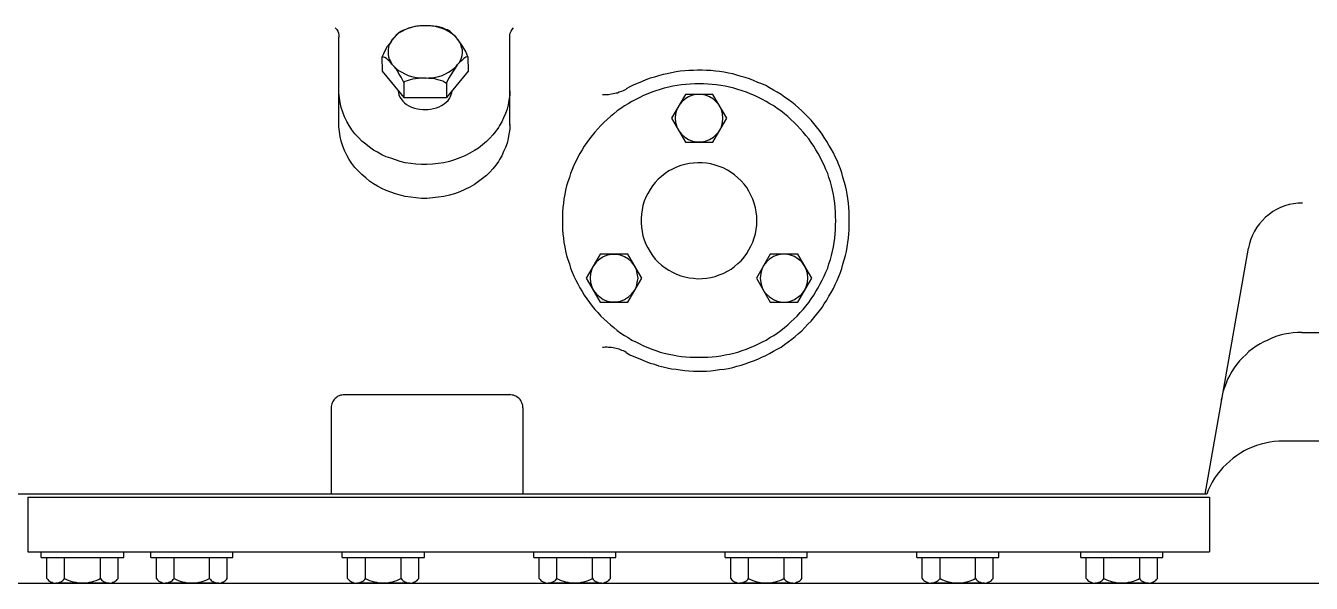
# Model space of a CAD drawing. Extents: x 527 to 1038, y -8 to 315.
# Drawn here: x 843.71 to 855.47, y 60.19 to 65.3 of the extents above; entities that cross this region are included whole.
import ezdxf

# ---------------------------------------------------------------- set-up
doc = ezdxf.new("R2010")
doc.units = 0
doc.header["$MEASUREMENT"] = 0
doc.layers.get('0').update_dxf_attribs({"linetype": 'CONTINUOUS'})

msp = doc.modelspace()

# ---------------------------------------------------------------- linework, layer by layer
for p, q in [((846.577, 64.392), (846.577, 65.192)), ((848.139, 64.386), (848.139, 65.192)), ((846.97, 65.008), (846.971, 64.88)), ((847.756, 65.013), (847.759, 64.88)), ((846.971, 64.88), (847.169, 64.639)), ((847.759, 64.88), (847.561, 64.639)), ((847.171, 64.778), (847.169, 64.639)), ((847.561, 64.768), (847.561, 64.639)), ((847.169, 64.639), (847.561, 64.639)), ((854.502, 61.009), (854.901, 63.26)), ((855.389, 62.49), (857.243, 62.49)), ((848.139, 61.919), (846.627, 61.919)), ((846.506, 61.799), (846.506, 61.009)), ((848.259, 61.799), (848.259, 61.009)), ((858.843, 61.495), (855.219, 61.495)), ((854.517, 61.009), (843.59, 61.009)), ((843.731, 60.981), (854.542, 60.981)), ((843.731, 60.981), (843.731, 60.481)), ((854.542, 60.981), (854.542, 60.481)), ((843.731, 60.481), (854.542, 60.481)), ((843.853, 60.431), (843.853, 60.481)), ((844.855, 60.431), (844.855, 60.481)), ((845.606, 60.431), (845.606, 60.481)), ((846.606, 60.431), (846.606, 60.481)), ((847.359, 60.431), (847.359, 60.481)), ((848.359, 60.431), (848.359, 60.481)), ((849.111, 60.431), (849.111, 60.481)), ((850.112, 60.431), (850.112, 60.481)), ((850.862, 60.431), (850.862, 60.481)), ((851.864, 60.431), (851.864, 60.481)), ((852.615, 60.431), (852.615, 60.481)), ((853.365, 60.431), (853.365, 60.481)), ((854.117, 60.431), (854.117, 60.481)), ((843.905, 60.239), (843.905, 60.431)), ((844.066, 60.239), (844.066, 60.431)), ((844.394, 60.239), (844.394, 60.431)), ((844.556, 60.239), (844.556, 60.431)), ((844.855, 60.431), (845.606, 60.431)), ((844.906, 60.239), (844.906, 60.431)), ((845.069, 60.239), (845.069, 60.431)), ((845.393, 60.239), (845.393, 60.431)), ((845.555, 60.239), (845.555, 60.431)), ((846.606, 60.431), (847.359, 60.431)), ((846.656, 60.239), (846.656, 60.431)), ((846.819, 60.239), (846.819, 60.431)), ((847.146, 60.239), (847.146, 60.431)), ((847.307, 60.239), (847.307, 60.431)), ((848.359, 60.431), (849.111, 60.431)), ((848.408, 60.239), (848.408, 60.431)), ((848.572, 60.239), (848.572, 60.431)), ((848.898, 60.239), (848.898, 60.431)), ((849.062, 60.239), (849.062, 60.431)), ((850.112, 60.431), (850.862, 60.431)), ((850.162, 60.239), (850.162, 60.431)), ((850.324, 60.239), (850.324, 60.431)), ((850.65, 60.239), (850.65, 60.431)), ((850.813, 60.239), (850.813, 60.431)), ((851.864, 60.431), (852.615, 60.431)), ((851.915, 60.239), (851.915, 60.431)), ((852.077, 60.239), (852.077, 60.431)), ((852.402, 60.239), (852.402, 60.431)), ((852.563, 60.239), (852.563, 60.431)), ((853.365, 60.431), (854.117, 60.431)), ((853.414, 60.239), (853.414, 60.431)), ((853.577, 60.239), (853.577, 60.431)), ((853.904, 60.239), (853.904, 60.431)), ((854.067, 60.239), (854.067, 60.431)), ((844.474, 60.196), (843.986, 60.196)), ((845.477, 60.196), (844.987, 60.196)), ((847.227, 60.196), (846.739, 60.196)), ((848.978, 60.196), (848.491, 60.196)), ((850.731, 60.196), (850.243, 60.196)), ((852.485, 60.196), (851.996, 60.196)), ((853.985, 60.196), (853.498, 60.196))]:
    msp.add_line(p, q)
at = {"lineweight": 30}
msp.add_line((837.134, 60.194), (910.134, 60.194), dxfattribs=at)
for points in [[(847.66, 64.937), (847.676, 64.958), (847.689, 64.978), (847.697, 65.001), (847.703, 65.025), (847.706, 65.046), (847.706, 65.057), (847.706, 65.057), (847.706, 65.076), (847.699, 65.101), (847.692, 65.124), (847.683, 65.144), (847.668, 65.167), (847.65, 65.189), (847.628, 65.209), (847.604, 65.228), (847.579, 65.242), (847.551, 65.258), (847.522, 65.27), (847.49, 65.281), (847.459, 65.289), (847.427, 65.292), (847.397, 65.296), (847.366, 65.296), (847.366, 65.296), (847.335, 65.296), (847.305, 65.292), (847.271, 65.289), (847.24, 65.281), (847.209, 65.27), (847.179, 65.258), (847.151, 65.242), (847.123, 65.228), (847.1, 65.209), (847.081, 65.189), (847.062, 65.167), (847.05, 65.144), (847.037, 65.124), (847.029, 65.101), (847.027, 65.076), (847.026, 65.057), (847.026, 65.057), (847.027, 65.034), (847.029, 65.013), (847.037, 64.99), (847.05, 64.967), (847.062, 64.945), (847.081, 64.924), (847.1, 64.905), (847.123, 64.887), (847.151, 64.87), (847.179, 64.856), (847.209, 64.842), (847.24, 64.832), (847.271, 64.824), (847.305, 64.82), (847.335, 64.818), (847.366, 64.815), (847.366, 64.815), (847.397, 64.818), (847.427, 64.82), (847.459, 64.824), (847.49, 64.832), (847.522, 64.842), (847.551, 64.856), (847.579, 64.87), (847.604, 64.887), (847.628, 64.905), (847.65, 64.924), (847.66, 64.937)], [(847.561, 65.258), (847.543, 65.267), (847.524, 65.276), (847.5, 65.282), (847.475, 65.289), (847.446, 65.291), (847.419, 65.295), (847.392, 65.296), (847.373, 65.296), (847.373, 65.296), (847.345, 65.296), (847.318, 65.295), (847.289, 65.291), (847.264, 65.287), (847.238, 65.281), (847.214, 65.273), (847.195, 65.265), (847.181, 65.258)], [(846.542, 65.277), (846.556, 65.263), (846.566, 65.246), (846.572, 65.228), (846.577, 65.21), (846.577, 65.192), (846.577, 65.192)], [(847.178, 65.258), (847.16, 65.252), (847.142, 65.242), (847.123, 65.228), (847.102, 65.21), (847.083, 65.189), (847.061, 65.165), (847.041, 65.135), (847.019, 65.106), (847.001, 65.072), (846.984, 65.039), (846.97, 65.008)], [(847.756, 65.013), (847.746, 65.037), (847.737, 65.061), (847.723, 65.084), (847.707, 65.108), (847.695, 65.127), (847.695, 65.127), (847.679, 65.149), (847.664, 65.171), (847.646, 65.194), (847.628, 65.211), (847.611, 65.229), (847.595, 65.242), (847.579, 65.252), (847.569, 65.258), (847.561, 65.258)], [(848.139, 65.192), (848.141, 65.21), (848.145, 65.228), (848.153, 65.246), (848.163, 65.263), (848.175, 65.277)], [(847.169, 64.778), (847.157, 64.802), (847.146, 64.826), (847.129, 64.852), (847.117, 64.873), (847.112, 64.881), (847.112, 64.881), (847.099, 64.902), (847.081, 64.924), (847.062, 64.944), (847.045, 64.966), (847.027, 64.981), (847.012, 64.995), (846.998, 65.005), (846.985, 65.009), (846.976, 65.011), (846.97, 65.008)], [(847.756, 65.013), (847.738, 65.008), (847.721, 64.995), (847.7, 64.978), (847.681, 64.961), (847.66, 64.937), (847.64, 64.909), (847.621, 64.881), (847.6, 64.847), (847.58, 64.814), (847.565, 64.78), (847.561, 64.768)], [(849.205, 62.307), (849.24, 62.286), (849.276, 62.269), (849.314, 62.253), (849.35, 62.238), (849.386, 62.224), (849.426, 62.208), (849.463, 62.199), (849.502, 62.185), (849.543, 62.175), (849.581, 62.167), (849.621, 62.158), (849.661, 62.153), (849.7, 62.146), (849.742, 62.141), (849.778, 62.137), (849.82, 62.136), (849.858, 62.136), (849.901, 62.136), (849.941, 62.136), (849.981, 62.139), (850.022, 62.143), (850.06, 62.15), (850.101, 62.153), (850.141, 62.161), (850.181, 62.17), (850.218, 62.181), (850.257, 62.19), (850.295, 62.203), (850.334, 62.217), (850.371, 62.231), (850.409, 62.246), (850.447, 62.262), (850.483, 62.28), (850.518, 62.298), (850.552, 62.317), (850.588, 62.336), (850.622, 62.356), (850.655, 62.38), (850.686, 62.405), (850.721, 62.429), (850.751, 62.452), (850.783, 62.481), (850.813, 62.505), (850.841, 62.534), (850.868, 62.564), (850.897, 62.593), (850.923, 62.624), (850.947, 62.653), (850.973, 62.688), (850.997, 62.718), (851.018, 62.752), (851.04, 62.785), (851.061, 62.822), (851.082, 62.855), (851.101, 62.893), (851.118, 62.928), (851.135, 62.965), (851.15, 63), (851.165, 63.038), (851.178, 63.076), (851.189, 63.114), (851.199, 63.155), (851.212, 63.194), (851.22, 63.231), (851.227, 63.271), (851.232, 63.312), (851.239, 63.351), (851.244, 63.392), (851.246, 63.43), (851.246, 63.472), (851.246, 63.511), (851.246, 63.553), (851.246, 63.593), (851.244, 63.634), (851.239, 63.673), (851.232, 63.715), (851.227, 63.754), (851.22, 63.791), (851.212, 63.83), (851.199, 63.872), (851.189, 63.91), (851.178, 63.949), (851.165, 63.987), (851.15, 64.024), (851.135, 64.062), (851.118, 64.097), (851.101, 64.133), (851.082, 64.169), (851.061, 64.202), (851.04, 64.238), (851.018, 64.272), (850.997, 64.305), (850.973, 64.336), (850.947, 64.371), (850.923, 64.401), (850.897, 64.431), (850.868, 64.462), (850.841, 64.491), (850.813, 64.516), (850.783, 64.544), (850.751, 64.572), (850.721, 64.597), (850.686, 64.62), (850.655, 64.643), (850.622, 64.666), (850.588, 64.687), (850.552, 64.707), (850.518, 64.728), (850.483, 64.748), (850.447, 64.763), (850.409, 64.778), (850.371, 64.795), (850.334, 64.81), (850.295, 64.821), (850.257, 64.833), (850.218, 64.844), (850.181, 64.856), (850.141, 64.863), (850.101, 64.871), (850.06, 64.876), (850.022, 64.881), (849.981, 64.885), (849.941, 64.887), (849.901, 64.889), (849.858, 64.889), (849.82, 64.887), (849.778, 64.887), (849.742, 64.882), (849.7, 64.88), (849.661, 64.873), (849.621, 64.864), (849.581, 64.857), (849.543, 64.849), (849.502, 64.839), (849.463, 64.826), (849.426, 64.815), (849.386, 64.8), (849.35, 64.786), (849.314, 64.771), (849.276, 64.754), (849.24, 64.737), (849.205, 64.718), (849.205, 64.715)], [(847.56, 64.768), (847.546, 64.778), (847.528, 64.788), (847.507, 64.796), (847.483, 64.802), (847.455, 64.809), (847.43, 64.813), (847.399, 64.814), (847.374, 64.815), (847.361, 64.815), (847.361, 64.815), (847.332, 64.815), (847.305, 64.814), (847.278, 64.81), (847.25, 64.806), (847.227, 64.8), (847.2, 64.792), (847.181, 64.785), (847.171, 64.778)], [(851.125, 63.511), (851.122, 63.553), (851.121, 63.592), (851.118, 63.634), (851.113, 63.673), (851.107, 63.712), (851.101, 63.751), (851.093, 63.791), (851.083, 63.83), (851.074, 63.868), (851.06, 63.907), (851.049, 63.945), (851.032, 63.981), (851.016, 64.02), (851, 64.055), (850.981, 64.092), (850.961, 64.126), (850.941, 64.162), (850.922, 64.195), (850.898, 64.229), (850.876, 64.26), (850.85, 64.293), (850.824, 64.322), (850.798, 64.353), (850.771, 64.383), (850.742, 64.412), (850.713, 64.439), (850.684, 64.466), (850.654, 64.491), (850.619, 64.516), (850.588, 64.54), (850.555, 64.562), (850.521, 64.582), (850.486, 64.602), (850.451, 64.62), (850.415, 64.64), (850.38, 64.658), (850.339, 64.672), (850.305, 64.687), (850.267, 64.7), (850.228, 64.714), (850.19, 64.724), (850.15, 64.733), (850.112, 64.742), (850.072, 64.748), (850.03, 64.754), (849.992, 64.759), (849.952, 64.761), (849.913, 64.763), (849.873, 64.763), (849.832, 64.763), (849.792, 64.761), (849.751, 64.759), (849.711, 64.754), (849.672, 64.748), (849.633, 64.742), (849.594, 64.733), (849.554, 64.724), (849.516, 64.714), (849.477, 64.7), (849.439, 64.687), (849.402, 64.672), (849.364, 64.658), (849.33, 64.64), (849.292, 64.62), (849.258, 64.602), (849.223, 64.582), (849.19, 64.562), (849.155, 64.54), (849.124, 64.516), (849.091, 64.491), (849.062, 64.466), (849.03, 64.439), (849.001, 64.412), (848.972, 64.383), (848.945, 64.353), (848.919, 64.322), (848.893, 64.293), (848.868, 64.26), (848.844, 64.229), (848.822, 64.195), (848.802, 64.162), (848.782, 64.126), (848.762, 64.092), (848.744, 64.055), (848.726, 64.02), (848.712, 63.981), (848.697, 63.945), (848.686, 63.907), (848.67, 63.868), (848.659, 63.83), (848.651, 63.791), (848.643, 63.751), (848.636, 63.712), (848.63, 63.673), (848.625, 63.634), (848.621, 63.592), (848.621, 63.553), (848.621, 63.513), (848.621, 63.472), (848.621, 63.432), (848.625, 63.392), (848.63, 63.351), (848.636, 63.312), (848.643, 63.273), (848.651, 63.233), (848.659, 63.194), (848.67, 63.156), (848.686, 63.117), (848.697, 63.079), (848.712, 63.042), (848.726, 63.004), (848.744, 62.969), (848.762, 62.933), (848.782, 62.898), (848.802, 62.864), (848.822, 62.83), (848.844, 62.797), (848.868, 62.765), (848.893, 62.731), (848.919, 62.7), (848.945, 62.671), (848.972, 62.64), (849.001, 62.613), (849.03, 62.586), (849.062, 62.56), (849.091, 62.534), (849.124, 62.508), (849.155, 62.484), (849.19, 62.462), (849.223, 62.443), (849.258, 62.42), (849.292, 62.403), (849.33, 62.384), (849.364, 62.366), (849.402, 62.352), (849.439, 62.336), (849.477, 62.324), (849.516, 62.31), (849.554, 62.301), (849.594, 62.291), (849.633, 62.284), (849.672, 62.277), (849.711, 62.269), (849.751, 62.266), (849.792, 62.262), (849.832, 62.262), (849.871, 62.262), (849.913, 62.262), (849.952, 62.262), (849.992, 62.266), (850.03, 62.269), (850.072, 62.277), (850.112, 62.284), (850.15, 62.291), (850.19, 62.301), (850.228, 62.31), (850.267, 62.324), (850.305, 62.336), (850.339, 62.352), (850.38, 62.366), (850.415, 62.384), (850.451, 62.403), (850.486, 62.42), (850.521, 62.443), (850.555, 62.462), (850.588, 62.484), (850.619, 62.508), (850.654, 62.534), (850.684, 62.56), (850.713, 62.586), (850.742, 62.613), (850.771, 62.64), (850.798, 62.671), (850.824, 62.7), (850.85, 62.731), (850.876, 62.765), (850.898, 62.797), (850.922, 62.83), (850.941, 62.864), (850.961, 62.898), (850.981, 62.933), (851, 62.969), (851.016, 63.004), (851.032, 63.042), (851.049, 63.079), (851.06, 63.117), (851.074, 63.156), (851.083, 63.194), (851.093, 63.233), (851.101, 63.273), (851.107, 63.312), (851.113, 63.351), (851.118, 63.392), (851.121, 63.432), (851.122, 63.472), (851.125, 63.511)], [(848.988, 64.668), (849.001, 64.668), (849.014, 64.668), (849.03, 64.668), (849.044, 64.668), (849.057, 64.669), (849.071, 64.672), (849.085, 64.675), (849.1, 64.678), (849.112, 64.681), (849.126, 64.683), (849.14, 64.69), (849.153, 64.694), (849.166, 64.697), (849.182, 64.704), (849.193, 64.71), (849.205, 64.715)], [(848.139, 64.701), (848.139, 64.661), (848.132, 64.615), (848.126, 64.572), (848.115, 64.533), (848.102, 64.492), (848.084, 64.453), (848.068, 64.416), (848.046, 64.383), (848.036, 64.366), (848.036, 64.366), (848.012, 64.331), (847.985, 64.298), (847.958, 64.267), (847.926, 64.236), (847.89, 64.207), (847.855, 64.177), (847.816, 64.153), (847.773, 64.129), (847.728, 64.106), (847.683, 64.086), (847.633, 64.069), (847.587, 64.055), (847.536, 64.043), (847.486, 64.036), (847.435, 64.03), (847.381, 64.027), (847.332, 64.027), (847.281, 64.03), (847.233, 64.036), (847.184, 64.043), (847.137, 64.054), (847.093, 64.068), (847.05, 64.083), (847.008, 64.098), (846.969, 64.116), (846.969, 64.116), (846.931, 64.138), (846.893, 64.159), (846.856, 64.186), (846.822, 64.211), (846.787, 64.24), (846.755, 64.274), (846.723, 64.307), (846.696, 64.345), (846.671, 64.383), (846.649, 64.421), (846.627, 64.463), (846.611, 64.506), (846.598, 64.548), (846.589, 64.593), (846.582, 64.637), (846.577, 64.681), (846.577, 64.701)], [(847.119, 64.697), (847.122, 64.681), (847.126, 64.663), (847.134, 64.643), (847.146, 64.626), (847.16, 64.607), (847.178, 64.591), (847.195, 64.576), (847.217, 64.564), (847.242, 64.552), (847.267, 64.542), (847.294, 64.535), (847.318, 64.533), (847.345, 64.529), (847.366, 64.529), (847.366, 64.529), (847.39, 64.53), (847.416, 64.533), (847.443, 64.538), (847.469, 64.544), (847.494, 64.553), (847.516, 64.566), (847.54, 64.58), (847.557, 64.596), (847.575, 64.611), (847.587, 64.629), (847.598, 64.648), (847.604, 64.666), (847.611, 64.683), (847.613, 64.697)], [(849.619, 64.45), (849.747, 64.231), (849.999, 64.231), (850.125, 64.45), (849.999, 64.668), (849.747, 64.668), (849.619, 64.45)], [(850.091, 64.45), (850.086, 64.491), (850.076, 64.53), (850.058, 64.566), (850.033, 64.597), (850.004, 64.625), (849.968, 64.647), (849.932, 64.661), (849.891, 64.668), (849.852, 64.668), (849.811, 64.661), (849.775, 64.647), (849.742, 64.625), (849.71, 64.597), (849.686, 64.566), (849.668, 64.53), (849.657, 64.491), (849.652, 64.45), (849.657, 64.41), (849.668, 64.371), (849.686, 64.335), (849.71, 64.303), (849.742, 64.276), (849.775, 64.254), (849.811, 64.24), (849.852, 64.233), (849.891, 64.233), (849.932, 64.24), (849.968, 64.254), (850.004, 64.276), (850.033, 64.303), (850.058, 64.335), (850.076, 64.371), (850.086, 64.41), (850.091, 64.45)], [(848.139, 64.392), (848.139, 64.349), (848.132, 64.305), (848.126, 64.264), (848.115, 64.222), (848.102, 64.183), (848.084, 64.144), (848.068, 64.106), (848.046, 64.073), (848.036, 64.055), (848.036, 64.055), (848.012, 64.021), (847.985, 63.988), (847.958, 63.957), (847.926, 63.927), (847.89, 63.897), (847.855, 63.87), (847.816, 63.844), (847.773, 63.818), (847.728, 63.797), (847.683, 63.777), (847.633, 63.759), (847.587, 63.745), (847.536, 63.734), (847.486, 63.726), (847.435, 63.721), (847.381, 63.716), (847.332, 63.716), (847.281, 63.721), (847.233, 63.726), (847.184, 63.734), (847.137, 63.745), (847.093, 63.758), (847.05, 63.772), (847.008, 63.788), (846.969, 63.808), (846.969, 63.808), (846.931, 63.829), (846.893, 63.85), (846.856, 63.875), (846.822, 63.903), (846.787, 63.934), (846.755, 63.964), (846.723, 63.998), (846.696, 64.036), (846.671, 64.073), (846.649, 64.112), (846.627, 64.155), (846.611, 64.195), (846.598, 64.24), (846.589, 64.284), (846.582, 64.328), (846.577, 64.372), (846.577, 64.392)], [(850.402, 63.511), (850.402, 63.553), (850.395, 63.592), (850.388, 63.631), (850.377, 63.672), (850.364, 63.708), (850.346, 63.745), (850.328, 63.782), (850.308, 63.815), (850.284, 63.846), (850.257, 63.878), (850.228, 63.903), (850.196, 63.931), (850.165, 63.954), (850.132, 63.974), (850.094, 63.995), (850.057, 64.007), (850.019, 64.021), (849.981, 64.031), (849.941, 64.038), (849.901, 64.041), (849.861, 64.043), (849.82, 64.039), (849.78, 64.036), (849.742, 64.027), (849.704, 64.016), (849.666, 64.002), (849.63, 63.984), (849.594, 63.967), (849.561, 63.943), (849.529, 63.917), (849.499, 63.891), (849.471, 63.862), (849.447, 63.83), (849.424, 63.797), (849.402, 63.762), (849.385, 63.727), (849.371, 63.691), (849.359, 63.651), (849.35, 63.612), (849.345, 63.573), (849.342, 63.532), (849.342, 63.493), (849.345, 63.453), (849.35, 63.412), (849.359, 63.374), (849.371, 63.336), (849.385, 63.296), (849.402, 63.263), (849.424, 63.228), (849.447, 63.194), (849.471, 63.161), (849.499, 63.132), (849.529, 63.106), (849.561, 63.082), (849.594, 63.06), (849.63, 63.04), (849.666, 63.022), (849.704, 63.009), (849.742, 62.997), (849.78, 62.989), (849.82, 62.985), (849.861, 62.98), (849.901, 62.983), (849.941, 62.987), (849.981, 62.993), (850.019, 63.003), (850.057, 63.016), (850.094, 63.03), (850.132, 63.05), (850.165, 63.07), (850.196, 63.094), (850.228, 63.121), (850.257, 63.146), (850.284, 63.178), (850.308, 63.211), (850.328, 63.244), (850.346, 63.28), (850.364, 63.316), (850.377, 63.354), (850.388, 63.393), (850.395, 63.432), (850.402, 63.472), (850.402, 63.511)], [(855.393, 63.673), (855.353, 63.673), (855.312, 63.667), (855.272, 63.659), (855.231, 63.649), (855.194, 63.634), (855.155, 63.616), (855.122, 63.596), (855.088, 63.57), (855.056, 63.545), (855.027, 63.515), (854.999, 63.484), (854.975, 63.453), (854.954, 63.415), (854.936, 63.379), (854.921, 63.342), (854.91, 63.302), (854.901, 63.26), (854.901, 63.26)], [(848.84, 62.987), (848.967, 62.766), (849.22, 62.766), (849.348, 62.987), (849.22, 63.206), (848.967, 63.206), (848.84, 62.987)], [(849.314, 62.987), (849.307, 63.028), (849.299, 63.068), (849.281, 63.1), (849.254, 63.135), (849.225, 63.161), (849.191, 63.182), (849.153, 63.198), (849.115, 63.204), (849.073, 63.204), (849.033, 63.198), (848.996, 63.182), (848.963, 63.161), (848.934, 63.135), (848.907, 63.1), (848.89, 63.068), (848.879, 63.028), (848.876, 62.987), (848.879, 62.947), (848.89, 62.908), (848.907, 62.873), (848.934, 62.84), (848.963, 62.814), (848.996, 62.792), (849.033, 62.776), (849.073, 62.77), (849.115, 62.77), (849.153, 62.776), (849.191, 62.792), (849.225, 62.814), (849.254, 62.84), (849.281, 62.873), (849.299, 62.908), (849.307, 62.947), (849.314, 62.987)], [(850.398, 62.987), (850.523, 62.766), (850.776, 62.766), (850.904, 62.987), (850.776, 63.206), (850.523, 63.206), (850.398, 62.987)], [(850.868, 62.987), (850.865, 63.028), (850.852, 63.068), (850.835, 63.103), (850.812, 63.135), (850.78, 63.161), (850.746, 63.184), (850.709, 63.198), (850.669, 63.206), (850.631, 63.206), (850.588, 63.198), (850.552, 63.184), (850.518, 63.161), (850.488, 63.135), (850.462, 63.103), (850.445, 63.068), (850.436, 63.028), (850.431, 62.987), (850.436, 62.947), (850.445, 62.908), (850.462, 62.87), (850.488, 62.84), (850.518, 62.814), (850.552, 62.79), (850.588, 62.776), (850.631, 62.767), (850.669, 62.767), (850.709, 62.776), (850.746, 62.79), (850.78, 62.814), (850.812, 62.84), (850.835, 62.87), (850.852, 62.908), (850.865, 62.947), (850.868, 62.987)], [(855.389, 62.49), (855.348, 62.49), (855.307, 62.486), (855.268, 62.481), (855.227, 62.475), (855.188, 62.465), (855.151, 62.451), (855.112, 62.437), (855.077, 62.42), (855.039, 62.405), (855.006, 62.385), (854.97, 62.365), (854.936, 62.341), (854.904, 62.315), (854.875, 62.286), (854.847, 62.26), (854.818, 62.231), (854.793, 62.199), (854.769, 62.167), (854.747, 62.132), (854.73, 62.098), (854.709, 62.061), (854.694, 62.025), (854.68, 61.986), (854.666, 61.946), (854.659, 61.909), (854.65, 61.87), (854.65, 61.87)], [(849.205, 62.307), (849.193, 62.315), (849.182, 62.32), (849.166, 62.324), (849.153, 62.331), (849.14, 62.336), (849.126, 62.341), (849.112, 62.342), (849.1, 62.347), (849.085, 62.348), (849.071, 62.351), (849.057, 62.352), (849.044, 62.353), (849.03, 62.356), (849.014, 62.356), (849.001, 62.353), (848.988, 62.352)], [(846.627, 61.919), (846.615, 61.919), (846.604, 61.917), (846.591, 61.915), (846.58, 61.91), (846.571, 61.906), (846.56, 61.901), (846.551, 61.892), (846.542, 61.885), (846.533, 61.877), (846.527, 61.867), (846.522, 61.857), (846.515, 61.846), (846.513, 61.837), (846.509, 61.823), (846.506, 61.813), (846.506, 61.8), (846.506, 61.799)], [(848.259, 61.799), (848.258, 61.813), (848.258, 61.823), (848.254, 61.837), (848.251, 61.846), (848.245, 61.857), (848.24, 61.867), (848.234, 61.877), (848.225, 61.884), (848.216, 61.892), (848.206, 61.901), (848.196, 61.906), (848.187, 61.91), (848.175, 61.915), (848.163, 61.917), (848.15, 61.919), (848.139, 61.922), (848.139, 61.919)], [(855.219, 61.495), (855.177, 61.495), (855.135, 61.491), (855.094, 61.485), (855.055, 61.477), (855.015, 61.467), (854.974, 61.454), (854.936, 61.44), (854.897, 61.424), (854.861, 61.405), (854.826, 61.385), (854.791, 61.362), (854.758, 61.338), (854.726, 61.31), (854.697, 61.283), (854.666, 61.254), (854.639, 61.223), (854.613, 61.19), (854.589, 61.157), (854.568, 61.12), (854.55, 61.083), (854.531, 61.047), (854.517, 61.009), (854.517, 61.009)], [(843.853, 60.431), (844.607, 60.431), (844.607, 60.481)], [(843.905, 60.239), (843.912, 60.23), (843.919, 60.221), (843.929, 60.215), (843.938, 60.208), (843.951, 60.204), (843.961, 60.198), (843.973, 60.196), (843.986, 60.196), (843.998, 60.196), (844.008, 60.198), (844.019, 60.204), (844.031, 60.208), (844.042, 60.215), (844.051, 60.221), (844.06, 60.23), (844.066, 60.239)], [(844.066, 60.239), (844.085, 60.23), (844.104, 60.221), (844.124, 60.215), (844.145, 60.208), (844.168, 60.204), (844.188, 60.198), (844.207, 60.196), (844.231, 60.196), (844.252, 60.196), (844.273, 60.198), (844.293, 60.204), (844.316, 60.208), (844.335, 60.215), (844.355, 60.221), (844.375, 60.23), (844.392, 60.239), (844.394, 60.239)], [(844.394, 60.239), (844.401, 60.23), (844.408, 60.221), (844.418, 60.215), (844.427, 60.208), (844.44, 60.204), (844.45, 60.198), (844.461, 60.196), (844.474, 60.196), (844.487, 60.196), (844.498, 60.198), (844.508, 60.204), (844.521, 60.208), (844.53, 60.215), (844.541, 60.221), (844.547, 60.23), (844.556, 60.239)], [(844.906, 60.239), (844.912, 60.23), (844.921, 60.221), (844.93, 60.215), (844.94, 60.208), (844.953, 60.204), (844.961, 60.198), (844.973, 60.196), (844.987, 60.196), (844.999, 60.196), (845.008, 60.198), (845.021, 60.204), (845.032, 60.208), (845.043, 60.215), (845.053, 60.221), (845.06, 60.23), (845.069, 60.239)], [(845.069, 60.239), (845.086, 60.23), (845.106, 60.221), (845.125, 60.215), (845.145, 60.208), (845.167, 60.204), (845.188, 60.198), (845.208, 60.196), (845.23, 60.196), (845.251, 60.196), (845.27, 60.198), (845.295, 60.204), (845.315, 60.208), (845.334, 60.215), (845.354, 60.221), (845.373, 60.23), (845.391, 60.239), (845.393, 60.239)], [(845.393, 60.239), (845.4, 60.23), (845.407, 60.221), (845.416, 60.215), (845.429, 60.208), (845.439, 60.204), (845.45, 60.198), (845.46, 60.196), (845.474, 60.196), (845.486, 60.196), (845.498, 60.198), (845.507, 60.204), (845.519, 60.208), (845.53, 60.215), (845.539, 60.221), (845.548, 60.23), (845.555, 60.239)], [(846.656, 60.239), (846.665, 60.23), (846.672, 60.221), (846.682, 60.215), (846.693, 60.208), (846.704, 60.204), (846.714, 60.198), (846.725, 60.196), (846.738, 60.196), (846.752, 60.196), (846.761, 60.198), (846.772, 60.204), (846.784, 60.208), (846.795, 60.215), (846.804, 60.221), (846.813, 60.23), (846.819, 60.239)], [(846.819, 60.239), (846.838, 60.23), (846.857, 60.221), (846.877, 60.215), (846.898, 60.208), (846.919, 60.204), (846.941, 60.198), (846.96, 60.196), (846.983, 60.196), (847.003, 60.196), (847.023, 60.198), (847.045, 60.204), (847.067, 60.208), (847.086, 60.215), (847.105, 60.221), (847.126, 60.23), (847.143, 60.239), (847.146, 60.239)], [(847.146, 60.239), (847.151, 60.23), (847.16, 60.221), (847.169, 60.215), (847.179, 60.208), (847.19, 60.204), (847.2, 60.198), (847.213, 60.196), (847.227, 60.196), (847.238, 60.196), (847.25, 60.198), (847.26, 60.204), (847.271, 60.208), (847.281, 60.215), (847.291, 60.221), (847.299, 60.23), (847.307, 60.239)], [(848.408, 60.239), (848.417, 60.23), (848.424, 60.221), (848.432, 60.215), (848.444, 60.208), (848.454, 60.204), (848.467, 60.198), (848.478, 60.196), (848.489, 60.196), (848.503, 60.196), (848.513, 60.198), (848.525, 60.204), (848.535, 60.208), (848.546, 60.215), (848.557, 60.221), (848.564, 60.23), (848.572, 60.239)], [(848.572, 60.239), (848.588, 60.23), (848.61, 60.221), (848.63, 60.215), (848.649, 60.208), (848.67, 60.204), (848.692, 60.198), (848.712, 60.196), (848.734, 60.196), (848.755, 60.196), (848.777, 60.198), (848.797, 60.204), (848.819, 60.208), (848.84, 60.215), (848.858, 60.221), (848.879, 60.23), (848.896, 60.239), (848.898, 60.239)], [(848.898, 60.239), (848.903, 60.23), (848.911, 60.221), (848.921, 60.215), (848.934, 60.208), (848.945, 60.204), (848.954, 60.198), (848.967, 60.196), (848.978, 60.196), (848.992, 60.196), (849.001, 60.198), (849.014, 60.204), (849.024, 60.208), (849.035, 60.215), (849.045, 60.221), (849.053, 60.23), (849.062, 60.239)], [(850.162, 60.239), (850.169, 60.23), (850.176, 60.221), (850.186, 60.215), (850.196, 60.208), (850.208, 60.204), (850.22, 60.198), (850.229, 60.196), (850.243, 60.196), (850.256, 60.196), (850.267, 60.198), (850.277, 60.204), (850.289, 60.208), (850.301, 60.215), (850.308, 60.221), (850.317, 60.23), (850.324, 60.239)], [(850.324, 60.239), (850.342, 60.23), (850.364, 60.221), (850.381, 60.215), (850.402, 60.208), (850.423, 60.204), (850.445, 60.198), (850.465, 60.196), (850.486, 60.196), (850.508, 60.196), (850.527, 60.198), (850.551, 60.204), (850.57, 60.208), (850.59, 60.215), (850.61, 60.221), (850.632, 60.23), (850.648, 60.239), (850.65, 60.239)], [(850.65, 60.239), (850.655, 60.23), (850.664, 60.221), (850.672, 60.215), (850.685, 60.208), (850.695, 60.204), (850.707, 60.198), (850.717, 60.196), (850.731, 60.196), (850.742, 60.196), (850.754, 60.198), (850.764, 60.204), (850.776, 60.208), (850.788, 60.215), (850.798, 60.221), (850.805, 60.23), (850.813, 60.239)], [(851.915, 60.239), (851.921, 60.23), (851.929, 60.221), (851.939, 60.215), (851.949, 60.208), (851.96, 60.204), (851.97, 60.198), (851.982, 60.196), (851.996, 60.196), (852.007, 60.196), (852.017, 60.198), (852.029, 60.204), (852.04, 60.208), (852.051, 60.215), (852.06, 60.221), (852.069, 60.23), (852.077, 60.239)], [(852.077, 60.239), (852.095, 60.23), (852.114, 60.221), (852.134, 60.215), (852.154, 60.208), (852.174, 60.204), (852.197, 60.198), (852.216, 60.196), (852.238, 60.196), (852.259, 60.196), (852.279, 60.198), (852.303, 60.204), (852.322, 60.208), (852.343, 60.215), (852.363, 60.221), (852.382, 60.23), (852.4, 60.239), (852.402, 60.239)], [(852.402, 60.239), (852.407, 60.23), (852.416, 60.221), (852.425, 60.215), (852.436, 60.208), (852.448, 60.204), (852.459, 60.198), (852.469, 60.196), (852.483, 60.196), (852.495, 60.196), (852.506, 60.198), (852.516, 60.204), (852.528, 60.208), (852.538, 60.215), (852.548, 60.221), (852.555, 60.23), (852.563, 60.239)], [(853.414, 60.239), (853.423, 60.23), (853.43, 60.221), (853.438, 60.215), (853.451, 60.208), (853.46, 60.204), (853.472, 60.198), (853.484, 60.196), (853.495, 60.196), (853.51, 60.196), (853.519, 60.198), (853.531, 60.204), (853.542, 60.208), (853.553, 60.215), (853.562, 60.221), (853.571, 60.23), (853.577, 60.239)], [(853.577, 60.239), (853.594, 60.23), (853.615, 60.221), (853.636, 60.215), (853.656, 60.208), (853.676, 60.204), (853.699, 60.198), (853.718, 60.196), (853.741, 60.196), (853.761, 60.196), (853.784, 60.198), (853.803, 60.204), (853.824, 60.208), (853.846, 60.215), (853.864, 60.221), (853.886, 60.23), (853.902, 60.239), (853.904, 60.239)], [(853.904, 60.239), (853.909, 60.23), (853.918, 60.221), (853.927, 60.215), (853.94, 60.208), (853.951, 60.204), (853.961, 60.198), (853.972, 60.196), (853.985, 60.196), (853.998, 60.196), (854.008, 60.198), (854.021, 60.204), (854.029, 60.208), (854.041, 60.215), (854.052, 60.221), (854.059, 60.23), (854.067, 60.239)]]:
    msp.add_lwpolyline(points)

doc.saveas('drawing.dxf')
